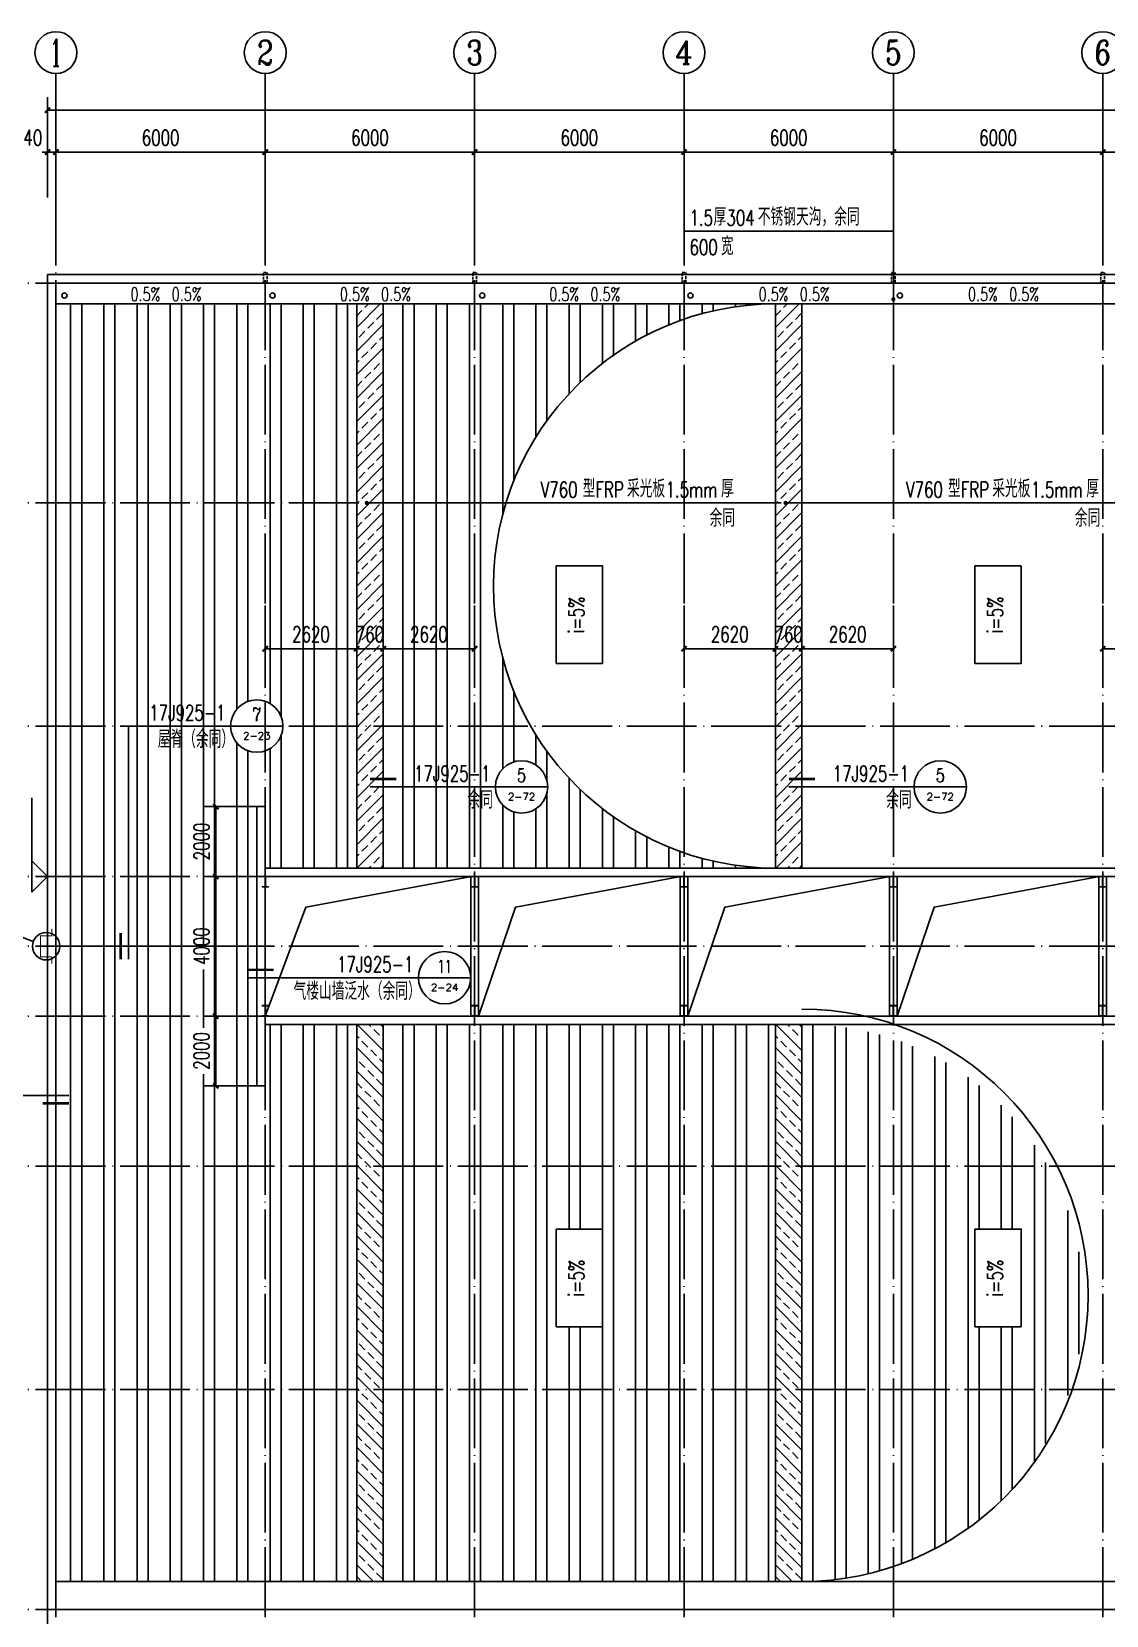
# Model space of a CAD drawing. Extents: x 1900113 to 2270874, y 17288394 to 17931430.
# Drawn here: x 2133229 to 2164027, y 17565515 to 17610883 of the extents above; entities that cross this region are included whole.
import ezdxf
from ezdxf.enums import TextEntityAlignment as Align

# ---------------------------------------------------------------- set-up
doc = ezdxf.new("R2010")
doc.units = 0
doc.header["$LTSCALE"] = 1000
doc.header["$MEASUREMENT"] = 0
doc.linetypes.add('DASH', pattern=[0.35, 0.25, -0.1])
doc.linetypes.add('DOTE', pattern=[2.42, 2, -0.2, 0.02, -0.2])
doc.layers.get('Defpoints').update_dxf_attribs({"color": 250})
for name, color, linetype in [('0 - 屋顶线', 150, 'Continuous'), ('AXIS_TEXT', 7, 'Continuous'), ('AXIS_内部', 151, 'Continuous'), ('AXIS_外部', 171, 'Continuous'), ('COLUMN', 2, 'Continuous'), ('DIM_IDEN', 171, 'Continuous'), ('DIM_LEAD', 145, 'Continuous'), ('DIM_SYMB', 165, 'Continuous'), ('DOTE', 1, 'DOTE'), ('PUB_DIM', 161, 'Continuous'), ('PUB_TEXT', 7, 'Continuous'), ('WALL-PARAPET', 6, 'Continuous'), ('填充', 8, 'Continuous'), ('雨水管', 6, 'Continuous')]:
    doc.layers.add(name, color=color, linetype=linetype)
doc.styles.add('_TCH_AXIS', font='COMPLEX', dxfattribs={"bigfont": 'GBCBIG'})
doc.styles.add('_TCH_DIM', font='SIMPLEX', dxfattribs={"bigfont": 'GBCBIG'})
doc.styles.add('_TCH_DIM_T3', font='SIMPLEX', dxfattribs={"width": 0.705882, "bigfont": 'GBCBIG'})
doc.styles.add('_TCH_LABEL', font='COMPLEX', dxfattribs={"bigfont": 'GBCBIG'})
doc.styles.add('COMPLEX', font='COMPLEX')
doc.dimstyles.new('_TCH_ARCH&&150', dxfattribs={"dimtxt": 446.25, "dimasz": 150, "dimexe": 375, "dimexo": 450, "dimgap": 189.375, "dimtad": 1, "dimdec": 0, "dimzin": 0, "dimdsep": 46, "dimtxsty": '_TCH_DIM_T3', "dimblk": 'ARCHTICK', "dimcen": 0.09, "dimclrt": 7, "dimazin": 2, "dimtfac": 1, "dimtdec": 0, "dimtix": 1, "dimtmove": 2, "dimatfit": 3, "dimfxl": 0, "dimtolj": 1, "dimtzin": 0, "dimarcsym": 0})
pattern_1 = [(90, (53131.6, -1913503.5), (-952.5, 6e-14), []), (90, (53449.1, -1913186), (-952.5, 6e-14), [])]

# ---------------------------------------------------------------- blocks, each defined once
blk = doc.blocks.new('A$C0FCD69EC')
at = {"layer": 'COLUMN'}
blk.add_hatch(color=2, dxfattribs=at).paths.add_polyline_path([(300, 180), (294, 180), (294, 94), (6, 94), (6, 180), (0, 180), (0, 0), (6, 0), (6, 86), (294, 86), (294, 0), (300, 0)])
at = {"layer": 'COLUMN', "color": 2}
blk.add_lwpolyline([(300, 0), (294, 0), (294, 86), (6, 86), (6, 0), (0, 0), (0, 180), (6, 180), (6, 94), (294, 94), (294, 180), (300, 180)], close=True, dxfattribs=at)
blk = doc.blocks.new('_ArchTick')
at = {"color": 0, "linetype": 'ByBlock', "const_width": 0.4}
blk.add_lwpolyline([(-0.5, -0.5), (0.5, 0.5)], dxfattribs=at)
blk = doc.blocks.new('*D396')
at = {"layer": 'AXIS_内部', "color": 0, "lineweight": -2}
for p, q in [((2163924, 17594443), (2163924, 17592830)), ((2166544, 17594443), (2166544, 17592830)), ((2163924, 17593205), (2166544, 17593205))]:
    blk.add_line(p, q, dxfattribs=at)
at = {"layer": 'Defpoints', "color": 0}
for p in [(2163924, 17594893), (2166544, 17594893), (2166544, 17593205)]:
    blk.add_point(p, dxfattribs=at)
at = {"layer": 'AXIS_内部', "color": 0, "lineweight": -2, "xscale": 150, "yscale": 150, "zscale": 150, "rotation": 180}
blk.add_blockref('_ArchTick', (2163924, 17593205), dxfattribs=at)
at = {"layer": 'AXIS_内部', "color": 0, "lineweight": -2, "xscale": 150, "yscale": 150, "zscale": 150}
blk.add_blockref('_ArchTick', (2166544, 17593205), dxfattribs=at)
at = {"layer": 'AXIS_内部', "color": 7, "insert": (2165234, 17593618), "char_height": 446.2, "attachment_point": 5, "style": '_TCH_DIM_T3'}
blk.add_mtext('\\A1;2620', dxfattribs=at)
blk = doc.blocks.new('*D399')
at = {"layer": 'AXIS_内部', "color": 0, "lineweight": -2}
for p, q in [((2151924, 17594443), (2151924, 17592830)), ((2154544, 17594443), (2154544, 17592830)), ((2151924, 17593205), (2154544, 17593205))]:
    blk.add_line(p, q, dxfattribs=at)
at = {"layer": 'Defpoints', "color": 0}
for p in [(2151924, 17594893), (2154544, 17594893), (2154544, 17593205)]:
    blk.add_point(p, dxfattribs=at)
at = {"layer": 'AXIS_内部', "color": 0, "lineweight": -2, "xscale": 150, "yscale": 150, "zscale": 150, "rotation": 180}
blk.add_blockref('_ArchTick', (2151924, 17593205), dxfattribs=at)
at = {"layer": 'AXIS_内部', "color": 0, "lineweight": -2, "xscale": 150, "yscale": 150, "zscale": 150}
blk.add_blockref('_ArchTick', (2154544, 17593205), dxfattribs=at)
at = {"layer": 'AXIS_内部', "color": 7, "insert": (2153234, 17593618), "char_height": 446.2, "attachment_point": 5, "style": '_TCH_DIM_T3'}
blk.add_mtext('\\A1;2620', dxfattribs=at)
blk = doc.blocks.new('*D400')
at = {"layer": 'AXIS_内部', "color": 0, "lineweight": -2}
for p, q in [((2154544, 17594443), (2154544, 17592830)), ((2155304, 17594443), (2155304, 17592830)), ((2154544, 17593205), (2154394, 17593205)), ((2154544, 17593205), (2155304, 17593205)), ((2155304, 17593205), (2155454, 17593205))]:
    blk.add_line(p, q, dxfattribs=at)
at = {"layer": 'Defpoints', "color": 0}
for p in [(2154544, 17594893), (2155304, 17594893), (2155304, 17593205)]:
    blk.add_point(p, dxfattribs=at)
at = {"layer": 'AXIS_内部', "color": 0, "lineweight": -2, "xscale": 150, "yscale": 150, "zscale": 150}
blk.add_blockref('_ArchTick', (2154544, 17593205), dxfattribs=at)
at = {"layer": 'AXIS_内部', "color": 0, "lineweight": -2, "xscale": 150, "yscale": 150, "zscale": 150, "rotation": 180}
blk.add_blockref('_ArchTick', (2155304, 17593205), dxfattribs=at)
at = {"layer": 'AXIS_内部', "color": 7, "insert": (2154924, 17593618), "char_height": 446.2, "attachment_point": 5, "style": '_TCH_DIM_T3'}
blk.add_mtext('\\A1;760', dxfattribs=at)
blk = doc.blocks.new('*D401')
at = {"layer": 'AXIS_内部', "color": 0, "lineweight": -2}
for p, q in [((2155304, 17594443), (2155304, 17592830)), ((2157924, 17594443), (2157924, 17592830)), ((2155304, 17593205), (2157924, 17593205))]:
    blk.add_line(p, q, dxfattribs=at)
at = {"layer": 'Defpoints', "color": 0}
for p in [(2155304, 17594893), (2157924, 17594893), (2157924, 17593205)]:
    blk.add_point(p, dxfattribs=at)
at = {"layer": 'AXIS_内部', "color": 0, "lineweight": -2, "xscale": 150, "yscale": 150, "zscale": 150, "rotation": 180}
blk.add_blockref('_ArchTick', (2155304, 17593205), dxfattribs=at)
at = {"layer": 'AXIS_内部', "color": 0, "lineweight": -2, "xscale": 150, "yscale": 150, "zscale": 150}
blk.add_blockref('_ArchTick', (2157924, 17593205), dxfattribs=at)
at = {"layer": 'AXIS_内部', "color": 7, "insert": (2156614, 17593618), "char_height": 446.2, "attachment_point": 5, "style": '_TCH_DIM_T3'}
blk.add_mtext('\\A1;2620', dxfattribs=at)
blk = doc.blocks.new('*D402')
at = {"layer": 'AXIS_内部', "color": 0, "lineweight": -2}
for p, q in [((2139924, 17594443), (2139924, 17592830)), ((2142544, 17594443), (2142544, 17592830)), ((2139924, 17593205), (2142544, 17593205))]:
    blk.add_line(p, q, dxfattribs=at)
at = {"layer": 'Defpoints', "color": 0}
for p in [(2139924, 17594893), (2142544, 17594893), (2142544, 17593205)]:
    blk.add_point(p, dxfattribs=at)
at = {"layer": 'AXIS_内部', "color": 0, "lineweight": -2, "xscale": 150, "yscale": 150, "zscale": 150, "rotation": 180}
blk.add_blockref('_ArchTick', (2139924, 17593205), dxfattribs=at)
at = {"layer": 'AXIS_内部', "color": 0, "lineweight": -2, "xscale": 150, "yscale": 150, "zscale": 150}
blk.add_blockref('_ArchTick', (2142544, 17593205), dxfattribs=at)
at = {"layer": 'AXIS_内部', "color": 7, "insert": (2141234, 17593618), "char_height": 446.2, "attachment_point": 5, "style": '_TCH_DIM_T3'}
blk.add_mtext('\\A1;2620', dxfattribs=at)
blk = doc.blocks.new('*D403')
at = {"layer": 'AXIS_内部', "color": 0, "lineweight": -2}
for p, q in [((2142544, 17594443), (2142544, 17592830)), ((2143304, 17594443), (2143304, 17592830)), ((2142544, 17593205), (2142394, 17593205)), ((2142544, 17593205), (2143304, 17593205)), ((2143304, 17593205), (2143454, 17593205))]:
    blk.add_line(p, q, dxfattribs=at)
at = {"layer": 'Defpoints', "color": 0}
for p in [(2142544, 17594893), (2143304, 17594893), (2143304, 17593205)]:
    blk.add_point(p, dxfattribs=at)
at = {"layer": 'AXIS_内部', "color": 0, "lineweight": -2, "xscale": 150, "yscale": 150, "zscale": 150}
blk.add_blockref('_ArchTick', (2142544, 17593205), dxfattribs=at)
at = {"layer": 'AXIS_内部', "color": 0, "lineweight": -2, "xscale": 150, "yscale": 150, "zscale": 150, "rotation": 180}
blk.add_blockref('_ArchTick', (2143304, 17593205), dxfattribs=at)
at = {"layer": 'AXIS_内部', "color": 7, "insert": (2142924, 17593618), "char_height": 446.2, "attachment_point": 5, "style": '_TCH_DIM_T3'}
blk.add_mtext('\\A1;760', dxfattribs=at)
blk = doc.blocks.new('*D404')
at = {"layer": 'AXIS_内部', "color": 0, "lineweight": -2}
for p, q in [((2143304, 17594443), (2143304, 17592830)), ((2145924, 17594443), (2145924, 17592830)), ((2143304, 17593205), (2145924, 17593205))]:
    blk.add_line(p, q, dxfattribs=at)
at = {"layer": 'Defpoints', "color": 0}
for p in [(2143304, 17594893), (2145924, 17594893), (2145924, 17593205)]:
    blk.add_point(p, dxfattribs=at)
at = {"layer": 'AXIS_内部', "color": 0, "lineweight": -2, "xscale": 150, "yscale": 150, "zscale": 150, "rotation": 180}
blk.add_blockref('_ArchTick', (2143304, 17593205), dxfattribs=at)
at = {"layer": 'AXIS_内部', "color": 0, "lineweight": -2, "xscale": 150, "yscale": 150, "zscale": 150}
blk.add_blockref('_ArchTick', (2145924, 17593205), dxfattribs=at)
at = {"layer": 'AXIS_内部', "color": 7, "insert": (2144614, 17593618), "char_height": 446.2, "attachment_point": 5, "style": '_TCH_DIM_T3'}
blk.add_mtext('\\A1;2620', dxfattribs=at)
blk = doc.blocks.new('*D417')
at = {"layer": 'AXIS_外部', "color": 0, "lineweight": -2}
for p, q in [((2139684, 17588683), (2138132, 17588683)), ((2138507, 17586683), (2138507, 17588683)), ((2139684, 17586683), (2138132, 17586683))]:
    blk.add_line(p, q, dxfattribs=at)
at = {"layer": 'Defpoints', "color": 0}
for p in [(2138507, 17588683), (2140134, 17588683), (2140134, 17586683)]:
    blk.add_point(p, dxfattribs=at)
at = {"layer": 'AXIS_外部', "color": 0, "lineweight": -2, "xscale": 150, "yscale": 150, "zscale": 150}
for p, rotation in [((2138507, 17588683), 90), ((2138507, 17586683), 270)]:
    blk.add_blockref('_ArchTick', p, dxfattribs=dict(at, rotation=rotation))
at = {"layer": 'AXIS_外部', "color": 7, "insert": (2138095, 17587683), "char_height": 446.2, "attachment_point": 5, "rotation": 90, "style": '_TCH_DIM_T3'}
blk.add_mtext('\\A1;2000', dxfattribs=at)
blk = doc.blocks.new('*D418')
at = {"layer": 'AXIS_外部', "color": 0, "lineweight": -2}
for p, q in [((2139684, 17586683), (2138132, 17586683)), ((2138507, 17582683), (2138507, 17586683)), ((2139684, 17582683), (2138132, 17582683))]:
    blk.add_line(p, q, dxfattribs=at)
at = {"layer": 'Defpoints', "color": 0}
for p in [(2138507, 17586683), (2140134, 17586683), (2140134, 17582683)]:
    blk.add_point(p, dxfattribs=at)
at = {"layer": 'AXIS_外部', "color": 0, "lineweight": -2, "xscale": 150, "yscale": 150, "zscale": 150}
for p, rotation in [((2138507, 17586683), 90), ((2138507, 17582683), 270)]:
    blk.add_blockref('_ArchTick', p, dxfattribs=dict(at, rotation=rotation))
at = {"layer": 'AXIS_外部', "color": 7, "insert": (2138095, 17584683), "char_height": 446.2, "attachment_point": 5, "rotation": 90, "style": '_TCH_DIM_T3'}
blk.add_mtext('\\A1;4000', dxfattribs=at)
blk = doc.blocks.new('*D419')
at = {"layer": 'AXIS_外部', "color": 0, "lineweight": -2}
for p, q in [((2139684, 17582683), (2138132, 17582683)), ((2138507, 17580683), (2138507, 17582683)), ((2139684, 17580683), (2138132, 17580683))]:
    blk.add_line(p, q, dxfattribs=at)
at = {"layer": 'Defpoints', "color": 0}
for p in [(2138507, 17582683), (2140134, 17582683), (2140134, 17580683)]:
    blk.add_point(p, dxfattribs=at)
at = {"layer": 'AXIS_外部', "color": 0, "lineweight": -2, "xscale": 150, "yscale": 150, "zscale": 150}
for p, rotation in [((2138507, 17582683), 90), ((2138507, 17580683), 270)]:
    blk.add_blockref('_ArchTick', p, dxfattribs=dict(at, rotation=rotation))
at = {"layer": 'AXIS_外部', "color": 7, "insert": (2138095, 17581683), "char_height": 446.2, "attachment_point": 5, "rotation": 90, "style": '_TCH_DIM_T3'}
blk.add_mtext('\\A1;2000', dxfattribs=at)
blk = doc.blocks.new('*D458')
at = {"layer": 'AXIS_外部', "color": 0, "lineweight": -2}
for p, q in [((2133684, 17607433), (2133534, 17607433)), ((2133684, 17606133), (2133684, 17607808)), ((2133684, 17607433), (2133924, 17607433)), ((2133924, 17606133), (2133924, 17607808)), ((2133924, 17607433), (2134074, 17607433))]:
    blk.add_line(p, q, dxfattribs=at)
at = {"layer": 'Defpoints', "color": 0}
for p in [(2133924, 17607433), (2133684, 17605683), (2133924, 17605683)]:
    blk.add_point(p, dxfattribs=at)
at = {"layer": 'AXIS_外部', "color": 0, "lineweight": -2, "xscale": 150, "yscale": 150, "zscale": 150}
blk.add_blockref('_ArchTick', (2133684, 17607433), dxfattribs=at)
at = {"layer": 'AXIS_外部', "color": 0, "lineweight": -2, "xscale": 150, "yscale": 150, "zscale": 150, "rotation": 180}
blk.add_blockref('_ArchTick', (2133924, 17607433), dxfattribs=at)
at = {"layer": 'AXIS_外部', "color": 7, "insert": (2133129, 17607845), "char_height": 446.2, "attachment_point": 5, "style": '_TCH_DIM_T3'}
blk.add_mtext('\\A1;240', dxfattribs=at)
blk = doc.blocks.new('*D459')
at = {"layer": 'AXIS_外部', "color": 0, "lineweight": -2}
for p, q in [((2133924, 17606133), (2133924, 17607808)), ((2133924, 17607433), (2139924, 17607433)), ((2139924, 17606133), (2139924, 17607808))]:
    blk.add_line(p, q, dxfattribs=at)
at = {"layer": 'Defpoints', "color": 0}
for p in [(2139924, 17607433), (2133924, 17605683), (2139924, 17605683)]:
    blk.add_point(p, dxfattribs=at)
at = {"layer": 'AXIS_外部', "color": 0, "lineweight": -2, "xscale": 150, "yscale": 150, "zscale": 150, "rotation": 180}
blk.add_blockref('_ArchTick', (2133924, 17607433), dxfattribs=at)
at = {"layer": 'AXIS_外部', "color": 0, "lineweight": -2, "xscale": 150, "yscale": 150, "zscale": 150}
blk.add_blockref('_ArchTick', (2139924, 17607433), dxfattribs=at)
at = {"layer": 'AXIS_外部', "color": 7, "insert": (2136924, 17607845), "char_height": 446.2, "attachment_point": 5, "style": '_TCH_DIM_T3'}
blk.add_mtext('\\A1;6000', dxfattribs=at)
blk = doc.blocks.new('*D460')
at = {"layer": 'AXIS_外部', "color": 0, "lineweight": -2}
for p, q in [((2139924, 17606133), (2139924, 17607808)), ((2139924, 17607433), (2145924, 17607433)), ((2145924, 17606133), (2145924, 17607808))]:
    blk.add_line(p, q, dxfattribs=at)
at = {"layer": 'Defpoints', "color": 0}
for p in [(2145924, 17607433), (2139924, 17605683), (2145924, 17605683)]:
    blk.add_point(p, dxfattribs=at)
at = {"layer": 'AXIS_外部', "color": 0, "lineweight": -2, "xscale": 150, "yscale": 150, "zscale": 150, "rotation": 180}
blk.add_blockref('_ArchTick', (2139924, 17607433), dxfattribs=at)
at = {"layer": 'AXIS_外部', "color": 0, "lineweight": -2, "xscale": 150, "yscale": 150, "zscale": 150}
blk.add_blockref('_ArchTick', (2145924, 17607433), dxfattribs=at)
at = {"layer": 'AXIS_外部', "color": 7, "insert": (2142924, 17607845), "char_height": 446.2, "attachment_point": 5, "style": '_TCH_DIM_T3'}
blk.add_mtext('\\A1;6000', dxfattribs=at)
blk = doc.blocks.new('*D461')
at = {"layer": 'AXIS_外部', "color": 0, "lineweight": -2}
for p, q in [((2145924, 17606133), (2145924, 17607808)), ((2145924, 17607433), (2151924, 17607433)), ((2151924, 17606133), (2151924, 17607808))]:
    blk.add_line(p, q, dxfattribs=at)
at = {"layer": 'Defpoints', "color": 0}
for p in [(2151924, 17607433), (2145924, 17605683), (2151924, 17605683)]:
    blk.add_point(p, dxfattribs=at)
at = {"layer": 'AXIS_外部', "color": 0, "lineweight": -2, "xscale": 150, "yscale": 150, "zscale": 150, "rotation": 180}
blk.add_blockref('_ArchTick', (2145924, 17607433), dxfattribs=at)
at = {"layer": 'AXIS_外部', "color": 0, "lineweight": -2, "xscale": 150, "yscale": 150, "zscale": 150}
blk.add_blockref('_ArchTick', (2151924, 17607433), dxfattribs=at)
at = {"layer": 'AXIS_外部', "color": 7, "insert": (2148924, 17607845), "char_height": 446.2, "attachment_point": 5, "style": '_TCH_DIM_T3'}
blk.add_mtext('\\A1;6000', dxfattribs=at)
blk = doc.blocks.new('*D462')
at = {"layer": 'AXIS_外部', "color": 0, "lineweight": -2}
for p, q in [((2151924, 17606133), (2151924, 17607808)), ((2151924, 17607433), (2157924, 17607433)), ((2157924, 17606133), (2157924, 17607808))]:
    blk.add_line(p, q, dxfattribs=at)
at = {"layer": 'Defpoints', "color": 0}
for p in [(2157924, 17607433), (2151924, 17605683), (2157924, 17605683)]:
    blk.add_point(p, dxfattribs=at)
at = {"layer": 'AXIS_外部', "color": 0, "lineweight": -2, "xscale": 150, "yscale": 150, "zscale": 150, "rotation": 180}
blk.add_blockref('_ArchTick', (2151924, 17607433), dxfattribs=at)
at = {"layer": 'AXIS_外部', "color": 0, "lineweight": -2, "xscale": 150, "yscale": 150, "zscale": 150}
blk.add_blockref('_ArchTick', (2157924, 17607433), dxfattribs=at)
at = {"layer": 'AXIS_外部', "color": 7, "insert": (2154924, 17607845), "char_height": 446.2, "attachment_point": 5, "style": '_TCH_DIM_T3'}
blk.add_mtext('\\A1;6000', dxfattribs=at)
blk = doc.blocks.new('*D463')
at = {"layer": 'AXIS_外部', "color": 0, "lineweight": -2}
for p, q in [((2157924, 17606133), (2157924, 17607808)), ((2157924, 17607433), (2163924, 17607433)), ((2163924, 17606133), (2163924, 17607808))]:
    blk.add_line(p, q, dxfattribs=at)
at = {"layer": 'Defpoints', "color": 0}
for p in [(2163924, 17607433), (2157924, 17605683), (2163924, 17605683)]:
    blk.add_point(p, dxfattribs=at)
at = {"layer": 'AXIS_外部', "color": 0, "lineweight": -2, "xscale": 150, "yscale": 150, "zscale": 150, "rotation": 180}
blk.add_blockref('_ArchTick', (2157924, 17607433), dxfattribs=at)
at = {"layer": 'AXIS_外部', "color": 0, "lineweight": -2, "xscale": 150, "yscale": 150, "zscale": 150}
blk.add_blockref('_ArchTick', (2163924, 17607433), dxfattribs=at)
at = {"layer": 'AXIS_外部', "color": 7, "insert": (2160924, 17607845), "char_height": 446.2, "attachment_point": 5, "style": '_TCH_DIM_T3'}
blk.add_mtext('\\A1;6000', dxfattribs=at)
blk = doc.blocks.new('*D464')
at = {"layer": 'AXIS_外部', "color": 0, "lineweight": -2}
for p, q in [((2163924, 17606133), (2163924, 17607808)), ((2163924, 17607433), (2169924, 17607433)), ((2169924, 17606133), (2169924, 17607808))]:
    blk.add_line(p, q, dxfattribs=at)
at = {"layer": 'Defpoints', "color": 0}
for p in [(2169924, 17607433), (2163924, 17605683), (2169924, 17605683)]:
    blk.add_point(p, dxfattribs=at)
at = {"layer": 'AXIS_外部', "color": 0, "lineweight": -2, "xscale": 150, "yscale": 150, "zscale": 150, "rotation": 180}
blk.add_blockref('_ArchTick', (2163924, 17607433), dxfattribs=at)
at = {"layer": 'AXIS_外部', "color": 0, "lineweight": -2, "xscale": 150, "yscale": 150, "zscale": 150}
blk.add_blockref('_ArchTick', (2169924, 17607433), dxfattribs=at)
at = {"layer": 'AXIS_外部', "color": 7, "insert": (2166924, 17607845), "char_height": 446.2, "attachment_point": 5, "style": '_TCH_DIM_T3'}
blk.add_mtext('\\A1;6000', dxfattribs=at)
blk = doc.blocks.new('*D478')
at = {"layer": 'AXIS_外部', "color": 0, "lineweight": -2}
for p, q in [((2133684, 17606133), (2133684, 17609008)), ((2242164, 17606133), (2242164, 17609008)), ((2133684, 17608633), (2242164, 17608633))]:
    blk.add_line(p, q, dxfattribs=at)
at = {"layer": 'Defpoints', "color": 0}
for p in [(2242164, 17608633), (2133684, 17605683), (2242164, 17605683)]:
    blk.add_point(p, dxfattribs=at)
at = {"layer": 'AXIS_外部', "color": 0, "lineweight": -2, "xscale": 150, "yscale": 150, "zscale": 150, "rotation": 180}
blk.add_blockref('_ArchTick', (2133684, 17608633), dxfattribs=at)
at = {"layer": 'AXIS_外部', "color": 0, "lineweight": -2, "xscale": 150, "yscale": 150, "zscale": 150}
blk.add_blockref('_ArchTick', (2242164, 17608633), dxfattribs=at)
at = {"layer": 'AXIS_外部', "color": 7, "insert": (2187924, 17609045), "char_height": 446.2, "attachment_point": 5, "style": '_TCH_DIM_T3'}
blk.add_mtext('\\A1;108480', dxfattribs=at)
blk = doc.blocks.new('_AXISO')
blk.add_circle((0, 0), 0.5)
at = {"layer": 'AXIS_TEXT', "style": 'COMPLEX', "width": 1.041667}
blk.add_attdef('A', text='', height=0.56, dxfattribs=at).set_placement((-0.25, -0.28), (0.25, -0.28), align=Align.FIT)

msp = doc.modelspace()

# ---------------------------------------------------------------- hatches: boundary and pattern name
at = {"layer": '填充'}
h = msp.add_hatch(dxfattribs=at)
h.set_pattern_fill('ANSI32', color=251, scale=200, angle=45, style=0)
h.set_pattern_definition(pattern_1)
h.paths.add_polyline_path([(2142543.5, 17603082.9), (2134038.3, 17603082.9, -0.1984125), (2133923.5, 17602805), (2133923.5, 17584682.9), (2136001.6, 17584682.9), (2136001.6, 17590988.6), (2138930.5, 17590988.6, -1), (2140430.5, 17590988.6, -1), (2138930.5, 17590988.6), (2136001.6, 17590988.6), (2136001.6, 17584682.9), (2139683.5, 17584682.9), (2139683.5, 17588682.9), (2139923.5, 17588682.9), (2139923.5, 17586922.9), (2142543.5, 17586922.9)])
h.paths.add_polyline_path([(2138469, 17584016.3), (2138469, 17585349.4), (2137799.6, 17585349.4), (2137799.6, 17584016.3)], flags=9)
h.paths.add_polyline_path([(2138469, 17587016.3), (2138469, 17588349.4), (2137799.6, 17588349.4), (2137799.6, 17587016.3)], flags=24)
h.paths.add_polyline_path([(2142406.9, 17593243.6), (2143440.1, 17593243.6), (2143440.1, 17593912.9), (2142406.9, 17593912.9)], flags=9)
h.paths.add_polyline_path([(2140566.9, 17593243.6), (2141900.1, 17593243.6), (2141900.1, 17593912.9), (2140566.9, 17593912.9)], flags=24)
h.paths.add_polyline_path([(2136762.6, 17590209.8), (2138942, 17590209.8), (2138942, 17590955.4), (2136762.6, 17590955.4)], flags=24)
h.paths.add_polyline_path([(2136486.4, 17591034.6), (2138884.6, 17591034.6), (2138884.6, 17591704), (2136486.4, 17591704)], flags=24)
h = msp.add_hatch(dxfattribs=at)
h.set_pattern_fill('ANSI32', color=251, scale=200, angle=45, style=0)
h.set_pattern_definition(pattern_1)
h.paths.add_polyline_path([(2146822, 17597382.9), (2146151.7, 17597382.9), (2143303.5, 17597382.9), (2143303.5, 17589247.4), (2143645.3, 17589247.4), (2146518, 17589247.4, -1), (2148018, 17589247.4, -1), (2146518, 17589247.4), (2143645.3, 17589247.4), (2143303.5, 17589247.4), (2143303.5, 17586922.9), (2154543.5, 17586922.9, -0.5047575)])
h.paths.add_polyline_path([(2154543.5, 17603082.9), (2143303.5, 17603082.9), (2143303.5, 17597382.9), (2146151.7, 17597382.9), (2146822, 17597382.9, -0.3291178)])
h.paths.add_polyline_path([(2143946.9, 17593243.6), (2145280.1, 17593243.6), (2145280.1, 17593912.9), (2143946.9, 17593912.9)], flags=24)
h.paths.add_polyline_path([(2142406.9, 17593243.6), (2143440.1, 17593243.6), (2143440.1, 17593912.9), (2142406.9, 17593912.9)], flags=9)
h.paths.add_polyline_path([(2145619.1, 17588482.5), (2146504.3, 17588482.5), (2146504.3, 17589211.4), (2145619.1, 17589211.4)], flags=24)
h.paths.add_polyline_path([(2144074, 17589293.3), (2146472.1, 17589293.3), (2146472.1, 17589962.7), (2144074, 17589962.7)], flags=24)
h = msp.add_hatch(dxfattribs=at)
h.set_pattern_fill('ANSI33', color=4, scale=150, style=0)
h.set_pattern_definition([(45, (56131.6, -1447261.33), (-336.759605, 336.759605), []), (45, (56468.36, -1447261.33), (-336.759605, 336.759605), [238.125, -119.0625])])
h.paths.add_polyline_path([(2142543.5, 17586922.9), (2143303.5, 17586922.9), (2143303.5, 17603082.9), (2142543.5, 17603082.9)])
h = msp.add_hatch(dxfattribs=at)
h.set_pattern_fill('ANSI33', color=4, scale=150, style=0)
h.set_pattern_definition([(45, (68131.6, -1447261.33), (-336.759605, 336.759605), []), (45, (68468.36, -1447261.33), (-336.759605, 336.759605), [238.125, -119.0625])])
h.paths.add_polyline_path([(2154543.5, 17586922.9), (2155303.5, 17586922.9), (2155303.5, 17603082.9), (2154543.5, 17603082.9)])
h = msp.add_hatch(dxfattribs=at)
h.set_pattern_fill('ANSI32', color=251, scale=200, angle=45, style=0)
h.set_pattern_definition(pattern_1)
h.paths.add_polyline_path([(2148261, 17576581.7), (2149586, 17576581.7), (2149586, 17573784), (2148261, 17573784)], flags=16)
h.paths.add_polyline_path([(2160261, 17576581.7), (2161586, 17576581.7), (2161586, 17573784), (2160261, 17573784)], flags=16)
h.paths.add_polyline_path([(2138429.6, 17581016.3), (2138429.6, 17582349.4), (2137760.2, 17582349.4), (2137760.2, 17581016.3)], flags=16)
h.paths.add_polyline_path([(2138429.6, 17584016.3), (2138429.6, 17585349.4), (2137760.2, 17585349.4), (2137760.2, 17584016.3)])
h.paths.add_polyline_path([(2133923.5, 17566482.9), (2142543.5, 17566482.9), (2142543.5, 17582442.9), (2139923.5, 17582442.9), (2139923.5, 17580682.9), (2139683.5, 17580682.9), (2139683.5, 17584682.9), (2133923.5, 17584682.9)])
h.paths.add_polyline_path([(2142543.5, 17566482.9), (2154543.5, 17566482.9), (2154543.5, 17582442.9), (2142543.5, 17582442.9)])
h.paths.add_polyline_path([(2142543.5, 17566482.9), (2143303.5, 17566482.9), (2143303.5, 17582442.9), (2142543.5, 17582442.9)], flags=17)
edge = h.paths.add_edge_path()
edge.add_line((2155303.5, 17566482.9), (2155303.5, 17566482.9))
edge.add_arc((2155392.9, 17574462.9), 7980.5, 269.35798, 450.64208)
edge.add_line((2155303.5, 17582442.9), (2155303.5, 17566482.9))
h = msp.add_hatch(dxfattribs=at)
h.set_pattern_fill('ANSI33', color=4, scale=150, style=0)
h.set_pattern_definition([(315, (56131.6, 36616627.1), (-336.759605, -336.759605), []), (315, (56468.36, 36616627.1), (-336.759605, -336.759605), [238.125, -119.0625])])
h.paths.add_polyline_path([(2142543.5, 17566482.9), (2143303.5, 17566482.9), (2143303.5, 17582442.9), (2142543.5, 17582442.9)])
h = msp.add_hatch(dxfattribs=at)
h.set_pattern_fill('ANSI33', color=4, scale=150, style=0)
h.set_pattern_definition([(315, (68131.6, 36616627.1), (-336.759605, -336.759605), []), (315, (68468.36, 36616627.1), (-336.759605, -336.759605), [238.125, -119.0625])])
h.paths.add_polyline_path([(2154543.5, 17566482.9), (2155303.5, 17566482.9), (2155303.5, 17582442.9), (2154543.5, 17582442.9)])

# ---------------------------------------------------------------- linework, layer by layer
at = {"linetype": 'DASH', "ltscale": 0.3}
for points in [[(2139973.5, 17603682.9), (2139873.5, 17603682.9), (2139873.5, 17603982.9), (2139973.5, 17603982.9)], [(2145973.5, 17603682.9), (2145873.5, 17603682.9), (2145873.5, 17603982.9), (2145973.5, 17603982.9)], [(2151973.5, 17603682.9), (2151873.5, 17603682.9), (2151873.5, 17603982.9), (2151973.5, 17603982.9)], [(2157973.5, 17603682.9), (2157873.5, 17603682.9), (2157873.5, 17603982.9), (2157973.5, 17603982.9)], [(2163973.5, 17603682.9), (2163873.5, 17603682.9), (2163873.5, 17603982.9), (2163973.5, 17603982.9)]]:
    msp.add_lwpolyline(points, close=True, dxfattribs=at)
for points in [[(2142543.5, 17586922.9), (2142543.5, 17603082.9), (2143303.5, 17603082.9), (2143303.5, 17586922.9)], [(2142543.5, 17582442.9), (2142543.5, 17566482.9), (2143303.5, 17566482.9), (2143303.5, 17582442.9)]]:
    msp.add_lwpolyline(points)
for points in [[(2155303.5, 17603082.9), (2155303.5, 17586922.9), (2154543.5, 17586922.9), (2154543.5, 17603082.9)], [(2149586, 17595581.7), (2149586, 17592784), (2148261, 17592784), (2148261, 17595581.7)], [(2161586, 17595581.7), (2161586, 17592784), (2160261, 17592784), (2160261, 17595581.7)], [(2146033.5, 17586682.9), (2146033.5, 17582682.9), (2145813.5, 17582682.9), (2145813.5, 17586682.9)], [(2152033.5, 17586682.9), (2152033.5, 17582682.9), (2151813.5, 17582682.9), (2151813.5, 17586682.9)], [(2158033.5, 17586682.9), (2158033.5, 17582682.9), (2157813.5, 17582682.9), (2157813.5, 17586682.9)], [(2164033.5, 17586682.9), (2164033.5, 17582682.9), (2163813.5, 17582682.9), (2163813.5, 17586682.9)], [(2155303.5, 17566482.9), (2155303.5, 17582442.9), (2154543.5, 17582442.9), (2154543.5, 17566482.9)], [(2149586, 17573784), (2149586, 17576581.7), (2148261, 17576581.7), (2148261, 17573784)], [(2161586, 17573784), (2161586, 17576581.7), (2160261, 17576581.7), (2160261, 17573784)]]:
    msp.add_lwpolyline(points, close=True)
at = {"const_width": 30}
msp.add_lwpolyline([(2133803.5, 17584182.9), (2133803.5, 17584382.9), (2133483.5, 17584382.9), (2133483.5, 17584982.9), (2133803.5, 17584982.9), (2133803.5, 17585182.9)], dxfattribs=at)
at = {"layer": '0 - 屋顶线'}
for p, q in [((2241923.5, 17603082.9), (2133923.5, 17603082.9)), ((2139683.5, 17584682.9), (2133923.5, 17584682.9)), ((2133923.5, 17566482.9), (2241923.5, 17566482.9))]:
    msp.add_line(p, q, dxfattribs=at)
for points in [[(2133683.5, 17546682.9), (2133683.5, 17603922.9), (2242163.5, 17603922.9), (2242163.5, 17546682.9)], [(2133923.5, 17565682.9), (2133923.5, 17603682.9), (2241923.5, 17603682.9), (2241923.5, 17565682.9), (2133923.5, 17565682.9)], [(2139923.5, 17582682.9), (2141090.1, 17585797.2), (2145833.5, 17586682.9)], [(2146033.5, 17582682.9), (2147090.1, 17585797.2), (2151833.5, 17586682.9)], [(2152033.5, 17582682.9), (2153090.1, 17585797.2), (2157833.5, 17586682.9)], [(2158033.5, 17582682.9), (2159090.1, 17585797.2), (2163833.5, 17586682.9)]]:
    msp.add_lwpolyline(points, dxfattribs=at)
at = {"layer": 'AXIS_外部'}
for p, q in [((2133923.5, 17605682.9), (2133923.5, 17609682.9)), ((2139923.5, 17605682.9), (2139923.5, 17609682.9)), ((2145923.5, 17605682.9), (2145923.5, 17609682.9)), ((2151923.5, 17605682.9), (2151923.5, 17609682.9)), ((2157923.5, 17605682.9), (2157923.5, 17609682.9)), ((2163923.5, 17605682.9), (2163923.5, 17609682.9))]:
    msp.add_line(p, q, dxfattribs=at)
at = {"layer": 'DIM_IDEN'}
for p, q in [((2136001.6, 17590988.6), (2138930.5, 17590988.6)), ((2136001.6, 17584307.9), (2136001.6, 17590988.6)), ((2140430.5, 17590988.6), (2138930.5, 17590988.6)), ((2142928.5, 17589247.4), (2143645.3, 17589247.4)), ((2143645.3, 17589247.4), (2146518, 17589247.4)), ((2148018, 17589247.4), (2146518, 17589247.4)), ((2154928.5, 17589247.4), (2155645.3, 17589247.4)), ((2155645.3, 17589247.4), (2158518, 17589247.4)), ((2160018, 17589247.4), (2158518, 17589247.4)), ((2133276.1, 17584821.9), (2125053.7, 17587924.7)), ((2139416, 17583781.7), (2142964.2, 17583781.7)), ((2142964.2, 17583781.7), (2144313.5, 17583781.7)), ((2145813.5, 17583781.7), (2144313.5, 17583781.7)), ((2134298.5, 17580403.4), (2131831.9, 17580403.4))]:
    msp.add_line(p, q, dxfattribs=at)
at = {"layer": 'DIM_IDEN', "const_width": 75}
for points in [[(2142928.5, 17589472.4), (2143678.5, 17589472.4)], [(2154928.5, 17589472.4), (2155678.5, 17589472.4)], [(2135776.6, 17584307.9), (2135776.6, 17585057.9)], [(2139416, 17584006.7), (2140166, 17584006.7)], [(2134298.5, 17580178.4), (2133548.5, 17580178.4)]]:
    msp.add_lwpolyline(points, dxfattribs=at)
at = {"layer": 'DIM_IDEN'}
for centre, radius in [((2139680.5, 17590988.6), 750), ((2147268, 17589247.4), 750), ((2159268, 17589247.4), 750), ((2133644.5, 17584682.9), 393.8), ((2145063.5, 17583781.7), 750)]:
    msp.add_circle(centre, radius, dxfattribs=at)
at = {"layer": 'DIM_LEAD'}
for p, q in [((2157923.5, 17605168.5), (2151923.5, 17605168.5)), ((2157923.5, 17603217.5), (2157923.5, 17605168.5)), ((2142834.2, 17597382.9), (2146151.7, 17597382.9)), ((2146151.7, 17597382.9), (2153454.9, 17597382.9)), ((2154834.2, 17597382.9), (2158151.7, 17597382.9)), ((2158151.7, 17597382.9), (2163923.5, 17597382.9))]:
    msp.add_line(p, q, dxfattribs=at)
at = {"layer": 'DIM_LEAD', "const_width": 60}
for points in [[(2157923.5, 17603187.5, 1), (2157923.5, 17603247.5, 1)], [(2142804.2, 17597382.9, 1), (2142864.2, 17597382.9, 1)], [(2154804.2, 17597382.9, 1), (2154864.2, 17597382.9, 1)]]:
    msp.add_lwpolyline(points, format="xyb", close=True, dxfattribs=at)
at = {"layer": 'DIM_SYMB'}
for points in [[(2149169.8, 17593483.4, 0, 0, 0), (2149169.8, 17594431.1, 120, 0, 0), (2149169.8, 17594881.1, 0, 0, 0)], [(2161169.8, 17593483.4, 0, 0, 0), (2161169.8, 17594431.1, 120, 0, 0), (2161169.8, 17594881.1, 0, 0, 0)], [(2149169.8, 17575882.3, 0, 0, 0), (2149169.8, 17574934.6, 120, 0, 0), (2149169.8, 17574484.6, 0, 0, 0)], [(2161169.8, 17575882.3, 0, 0, 0), (2161169.8, 17574934.6, 120, 0, 0), (2161169.8, 17574484.6, 0, 0, 0)]]:
    msp.add_lwpolyline(points, format="xyseb", dxfattribs=at)
at = {"layer": 'DOTE'}
for p, q in [((2133923.5, 17543682.9), (2133923.5, 17606682.9)), ((2139923.5, 17543682.9), (2139923.5, 17606682.9)), ((2145923.5, 17543682.9), (2145923.5, 17606682.9)), ((2151923.5, 17543682.9), (2151923.5, 17606682.9)), ((2157923.5, 17543682.9), (2157923.5, 17606682.9)), ((2163923.5, 17543682.9), (2163923.5, 17606682.9)), ((2130923.5, 17603682.9), (2244923.5, 17603682.9)), ((2130923.5, 17597382.9), (2244923.5, 17597382.9)), ((2130923.5, 17590982.9), (2244923.5, 17590982.9)), ((2130923.5, 17586682.9), (2244923.5, 17586682.9)), ((2130923.5, 17584682.9), (2244923.5, 17584682.9)), ((2130923.5, 17582682.9), (2244923.5, 17582682.9)), ((2130923.5, 17578382.9), (2244923.5, 17578382.9)), ((2130923.5, 17571982.9), (2244923.5, 17571982.9)), ((2130923.5, 17565682.9), (2244923.5, 17565682.9))]:
    msp.add_line(p, q, dxfattribs=at)
at = {"layer": 'PUB_DIM'}
for p, q in [((2133233.5, 17586232.9), (2133233.5, 17588932.9)), ((2133683.5, 17586682.9), (2133233.5, 17587132.9)), ((2133683.5, 17586682.9), (2133233.5, 17586232.9))]:
    msp.add_line(p, q, dxfattribs=at)
for points in [[(2135925.7, 17603359.2, 0, 0, 0), (2134875.7, 17603359.2, 120, 0, 0), (2134425.7, 17603359.2, 0, 0, 0)], [(2138250.8, 17603359.2, 0, 0, 0), (2139300.8, 17603359.2, 120, 0, 0), (2139750.8, 17603359.2, 0, 0, 0)], [(2141925.7, 17603359.2, 0, 0, 0), (2140875.7, 17603359.2, 120, 0, 0), (2140425.7, 17603359.2, 0, 0, 0)], [(2144250.8, 17603359.2, 0, 0, 0), (2145300.8, 17603359.2, 120, 0, 0), (2145750.8, 17603359.2, 0, 0, 0)], [(2147925.7, 17603359.2, 0, 0, 0), (2146875.7, 17603359.2, 120, 0, 0), (2146425.7, 17603359.2, 0, 0, 0)], [(2150250.8, 17603359.2, 0, 0, 0), (2151300.8, 17603359.2, 120, 0, 0), (2151750.8, 17603359.2, 0, 0, 0)], [(2153925.7, 17603359.2, 0, 0, 0), (2152875.7, 17603359.2, 120, 0, 0), (2152425.7, 17603359.2, 0, 0, 0)], [(2156250.8, 17603359.2, 0, 0, 0), (2157300.8, 17603359.2, 120, 0, 0), (2157750.8, 17603359.2, 0, 0, 0)], [(2159925.7, 17603359.2, 0, 0, 0), (2158875.7, 17603359.2, 120, 0, 0), (2158425.7, 17603359.2, 0, 0, 0)], [(2162250.8, 17603359.2, 0, 0, 0), (2163300.8, 17603359.2, 120, 0, 0), (2163750.8, 17603359.2, 0, 0, 0)]]:
    msp.add_lwpolyline(points, format="xyseb", dxfattribs=at)
at = {"layer": 'WALL-PARAPET'}
for p, q in [((2139683.5, 17588682.9), (2139683.5, 17582682.9)), ((2139923.5, 17588682.9), (2139683.5, 17588682.9)), ((2139923.5, 17588682.9), (2139923.5, 17582682.9)), ((2235923.5, 17586922.9), (2139923.5, 17586922.9)), ((2139923.5, 17586682.9), (2139923.5, 17586922.9)), ((2235923.5, 17586682.9), (2139923.5, 17586682.9)), ((2139683.5, 17582682.9), (2139683.5, 17580682.9)), ((2139923.5, 17582682.9), (2139923.5, 17580682.9)), ((2235923.5, 17582682.9), (2139923.5, 17582682.9)), ((2235923.5, 17582442.9), (2139923.5, 17582442.9)), ((2139923.5, 17580682.9), (2139683.5, 17580682.9))]:
    msp.add_line(p, q, dxfattribs=at)
for centre, radius, start, end in [((2154543.5, 17595002.9), 8080, 90, 270), ((2155303.5, 17574682.9), 8200, 270, 90)]:
    msp.add_arc(centre, radius, start, end, dxfattribs=at)
at = {"layer": '雨水管'}
for centre in [(2134168.1, 17603324.1), (2140132, 17603324.1), (2146141.1, 17603324.1), (2152109.2, 17603324.1), (2158109.8, 17603324.1)]:
    msp.add_circle(centre, 75, dxfattribs=at)

# ---------------------------------------------------------------- block references
at = {"layer": 'AXIS_外部'}
ref = msp.add_blockref('_AXISO', (2133923.5, 17610282.9), dxfattribs=dict(at, xscale=1200, yscale=1200, zscale=1200))
ref.add_attrib('A', '1', dxfattribs={"layer": 'AXIS_TEXT', "height": 772.1, "style": '_TCH_AXIS'}).set_placement((2133758.1, 17609896.8), (2134089, 17609896.8), align=Align.FIT)
ref = msp.add_blockref('_AXISO', (2139923.5, 17610282.9), dxfattribs=dict(at, xscale=1200, yscale=1200, zscale=1200))
ref.add_attrib('A', '2', dxfattribs={"layer": 'AXIS_TEXT', "height": 698.9, "style": '_TCH_AXIS'}).set_placement((2139690.5, 17609933.4), (2140156.5, 17609933.4), align=Align.FIT)
ref = msp.add_blockref('_AXISO', (2145923.5, 17610282.9), dxfattribs=dict(at, xscale=1200, yscale=1200, zscale=1200))
ref.add_attrib('A', '3', dxfattribs={"layer": 'AXIS_TEXT', "height": 698.9, "style": '_TCH_AXIS'}).set_placement((2145690.5, 17609933.4), (2146156.5, 17609933.4), align=Align.FIT)
ref = msp.add_blockref('_AXISO', (2151923.5, 17610282.9), dxfattribs=dict(at, xscale=1200, yscale=1200, zscale=1200))
ref.add_attrib('A', '4', dxfattribs={"layer": 'AXIS_TEXT', "height": 668.2, "style": '_TCH_AXIS'}).set_placement((2151669, 17609948.8), (2152178.1, 17609948.8), align=Align.FIT)
ref = msp.add_blockref('_AXISO', (2157923.5, 17610282.9), dxfattribs=dict(at, xscale=1200, yscale=1200, zscale=1200))
ref.add_attrib('A', '5', dxfattribs={"layer": 'AXIS_TEXT', "height": 698.9, "style": '_TCH_AXIS'}).set_placement((2157690.5, 17609933.4), (2158156.5, 17609933.4), align=Align.FIT)
ref = msp.add_blockref('_AXISO', (2163923.5, 17610282.9), dxfattribs=dict(at, xscale=1200, yscale=1200, zscale=1200))
ref.add_attrib('A', '6', dxfattribs={"layer": 'AXIS_TEXT', "height": 698.9, "style": '_TCH_AXIS'}).set_placement((2163690.5, 17609933.4), (2164156.5, 17609933.4), align=Align.FIT)
at = {"layer": 'COLUMN', "rotation": 270}
msp.add_blockref('A$C0FCD69EC', (2139833.5, 17586682.9), dxfattribs=at)
at = {"layer": 'COLUMN', "xscale": -1}
for p, rotation in [((2146013.5, 17586682.9), 90), ((2146013.5, 17586682.9), 90), ((2152013.5, 17586682.9), 90), ((2152013.5, 17586682.9), 90), ((2158013.5, 17586682.9), 90), ((2158013.5, 17586682.9), 90), ((2164013.5, 17586682.9), 90), ((2164013.5, 17586682.9), 90), ((2139833.5, 17582682.9), 270), ((2146013.5, 17582982.9), 90), ((2146013.5, 17582982.9), 90), ((2152013.5, 17582982.9), 90), ((2152013.5, 17582982.9), 90), ((2158013.5, 17582982.9), 90), ((2158013.5, 17582982.9), 90), ((2164013.5, 17582982.9), 90), ((2164013.5, 17582982.9), 90)]:
    msp.add_blockref('A$C0FCD69EC', p, dxfattribs=dict(at, rotation=rotation))

# ---------------------------------------------------------------- texts
at = {"layer": 'PUB_TEXT', "width": 0.705882}
for s, height, style, p in [('1.5', 446.25, '_TCH_DIM', (2152081, 17605326)), ('304', 446.25, '_TCH_DIM', (2153139.6, 17605326)), ('600', 446.25, '_TCH_DIM', (2152081, 17604486)), ('0.5%%%', 382.5, '_TCH_DIM', (2136060.7, 17603167.9)), ('0.5%%%', 382.5, '_TCH_DIM', (2137241.5, 17603167.9)), ('0.5%%%', 382.5, '_TCH_DIM', (2142060.7, 17603167.9)), ('0.5%%%', 382.5, '_TCH_DIM', (2143241.5, 17603167.9)), ('0.5%%%', 382.5, '_TCH_DIM', (2148060.7, 17603167.9)), ('0.5%%%', 382.5, '_TCH_DIM', (2149241.5, 17603167.9)), ('0.5%%%', 382.5, '_TCH_DIM', (2154060.7, 17603167.9)), ('0.5%%%', 382.5, '_TCH_DIM', (2155241.5, 17603167.9)), ('0.5%%%', 382.5, '_TCH_DIM', (2160060.7, 17603167.9)), ('0.5%%%', 382.5, '_TCH_DIM', (2161241.5, 17603167.9)), ('V760', 446.25, '_TCH_DIM', (2147820.2, 17597540.4)), ('FRP', 446.25, '_TCH_DIM', (2149388.8, 17597540.4)), ('1.5mm', 446.25, '_TCH_DIM', (2151394.7, 17597540.4)), ('V760', 446.25, '_TCH_DIM', (2158288.8, 17597540.4)), ('FRP', 446.25, '_TCH_DIM', (2159857.4, 17597540.4)), ('1.5mm', 446.25, '_TCH_DIM', (2161863.2, 17597540.4)), ('17J925-1', 446.25, '_TCH_LABEL', (2136598, 17591146.1)), ('17J925-1', 446.25, '_TCH_LABEL', (2144185.5, 17589404.9)), ('17J925-1', 446.25, '_TCH_LABEL', (2156185.5, 17589404.9)), ('17J925-1', 446.25, '_TCH_LABEL', (2141981, 17583939.2))]:
    msp.add_text(s, height=height, dxfattribs=dict(at, style=style)).set_placement(p)
at = {"layer": 'PUB_TEXT'}
for s, height, style, p in [('厚', 506.4, '_TCH_DIM', (2152771, 17605326)), ('不锈钢天沟，余同', 506.38, '_TCH_DIM', (2154039.6, 17605326)), ('宽', 506.4, '_TCH_DIM', (2152981, 17604486)), ('型', 506.4, '_TCH_DIM', (2149020.2, 17597540.4)), ('采光板', 506.38, '_TCH_DIM', (2150288.8, 17597540.4)), ('厚', 506.4, '_TCH_DIM', (2152984.7, 17597540.4)), ('型', 506.4, '_TCH_DIM', (2159488.8, 17597540.4)), ('采光板', 506.38, '_TCH_DIM', (2160757.4, 17597540.4)), ('厚', 506.4, '_TCH_DIM', (2163453.2, 17597540.4)), ('余同', 506.38, '_TCH_DIM', (2152655.1, 17596700.4)), ('余同', 506.38, '_TCH_DIM', (2163123.7, 17596700.4)), ('屋脊（余同）', 506.38, '_TCH_LABEL', (2136842.2, 17590362)), ('余同', 506.38, '_TCH_LABEL', (2145718.2, 17588626.3)), ('余同', 506.38, '_TCH_LABEL', (2157718.2, 17588626.3)), ('气楼山墙泛水（余同）', 506.38, '_TCH_LABEL', (2140734, 17583143.9))]:
    msp.add_text(s, height=height, dxfattribs=dict(at, style=style)).set_placement(p)
at = {"layer": 'PUB_TEXT', "style": '_TCH_DIM', "width": 0.705882}
for p in [(2149064.8, 17593642.3), (2161064.8, 17593642.3), (2149064.8, 17574643.5), (2161064.8, 17574643.5)]:
    msp.add_text('i=5%', height=446.25, rotation=90, dxfattribs=at).set_placement(p)
at = {"layer": 'PUB_TEXT', "style": '_TCH_LABEL'}
for s, height, p, p2 in [('7', 391.5, (2139550, 17591127.5), (2139811, 17591127.5)), ('2-23', 204.59, (2139290.8, 17590609.6), (2140070.2, 17590609.6)), ('5', 391.5, (2147137.5, 17589386.2), (2147398.5, 17589386.2)), ('5', 391.5, (2159137.5, 17589386.2), (2159398.5, 17589386.2)), ('2-72', 204.59, (2146878.3, 17588868.3), (2147657.7, 17588868.3)), ('2-72', 204.59, (2158878.3, 17588868.3), (2159657.7, 17588868.3)), ('11', 363.03, (2144856.1, 17583924.8), (2145271, 17583924.8)), ('2-24', 200.81, (2144671.5, 17583405.5), (2145455.6, 17583405.5))]:
    msp.add_text(s, height=height, dxfattribs=at).set_placement(p, p2, align=Align.FIT)

# ---------------------------------------------------------------- dimensions: what is measured, and where the dimension line sits
at = {"layer": 'AXIS_内部'}
for p1, p2, picture, middle in [((2139923.5, 17594892.6), (2142543.5, 17594892.6), '*D402', (2141233.5, 17593617.6)), ((2142543.5, 17594892.6), (2143303.5, 17594892.6), '*D403', (2142923.5, 17593617.6)), ((2143303.5, 17594892.6), (2145923.5, 17594892.6), '*D404', (2144613.5, 17593617.6)), ((2151923.5, 17594892.6), (2154543.5, 17594892.6), '*D399', (2153233.5, 17593617.6)), ((2154543.5, 17594892.6), (2155303.5, 17594892.6), '*D400', (2154923.5, 17593617.6)), ((2155303.5, 17594892.6), (2157923.5, 17594892.6), '*D401', (2156613.5, 17593617.6)), ((2163923.5, 17594892.6), (2166543.5, 17594892.6), '*D396', (2165233.5, 17593617.6))]:
    dim = msp.add_aligned_dim(p1=p1, p2=p2, distance=-1687.5, dimstyle='_TCH_ARCH&&150', dxfattribs=at)
    dim.commit()
    dim.dimension.update_dxf_attribs({"geometry": picture, "text_midpoint": middle})
at = {"layer": 'AXIS_外部'}
for p1, p2, distance, picture, middle in [((2133683.5, 17605682.9), (2242163.5, 17605682.9), 2950, '*D478', (2187923.5, 17609045.4)), ((2133923.5, 17605682.9), (2139923.5, 17605682.9), 1750, '*D459', (2136923.5, 17607845.4)), ((2139923.5, 17605682.9), (2145923.5, 17605682.9), 1750, '*D460', (2142923.5, 17607845.4)), ((2145923.5, 17605682.9), (2151923.5, 17605682.9), 1750, '*D461', (2148923.5, 17607845.4)), ((2151923.5, 17605682.9), (2157923.5, 17605682.9), 1750, '*D462', (2154923.5, 17607845.4)), ((2157923.5, 17605682.9), (2163923.5, 17605682.9), 1750, '*D463', (2160923.5, 17607845.4)), ((2163923.5, 17605682.9), (2169923.5, 17605682.9), 1750, '*D464', (2166923.5, 17607845.4)), ((2140133.5, 17586682.9), (2140133.5, 17588682.9), 1626.1, '*D417', (2138094.9, 17587682.9)), ((2140133.5, 17582682.9), (2140133.5, 17586682.9), 1626.1, '*D418', (2138094.9, 17584682.9)), ((2140133.5, 17580682.9), (2140133.5, 17582682.9), 1626.1, '*D419', (2138094.9, 17581682.9))]:
    dim = msp.add_aligned_dim(p1=p1, p2=p2, distance=distance, dimstyle='_TCH_ARCH&&150', dxfattribs=at)
    dim.commit()
    dim.dimension.update_dxf_attribs({"geometry": picture, "text_midpoint": middle})
dim = msp.add_linear_dim(base=(2133923.5, 17607432.9), p1=(2133683.5, 17605682.9), p2=(2133923.5, 17605682.9), angle=0, dimstyle='_TCH_ARCH&&150', dxfattribs=at)
dim.commit()
dim.dimension.update_dxf_attribs({"geometry": '*D458', "text_midpoint": (2133128.5, 17607845.4), "dimtype": 129})

doc.saveas('drawing.dxf')
